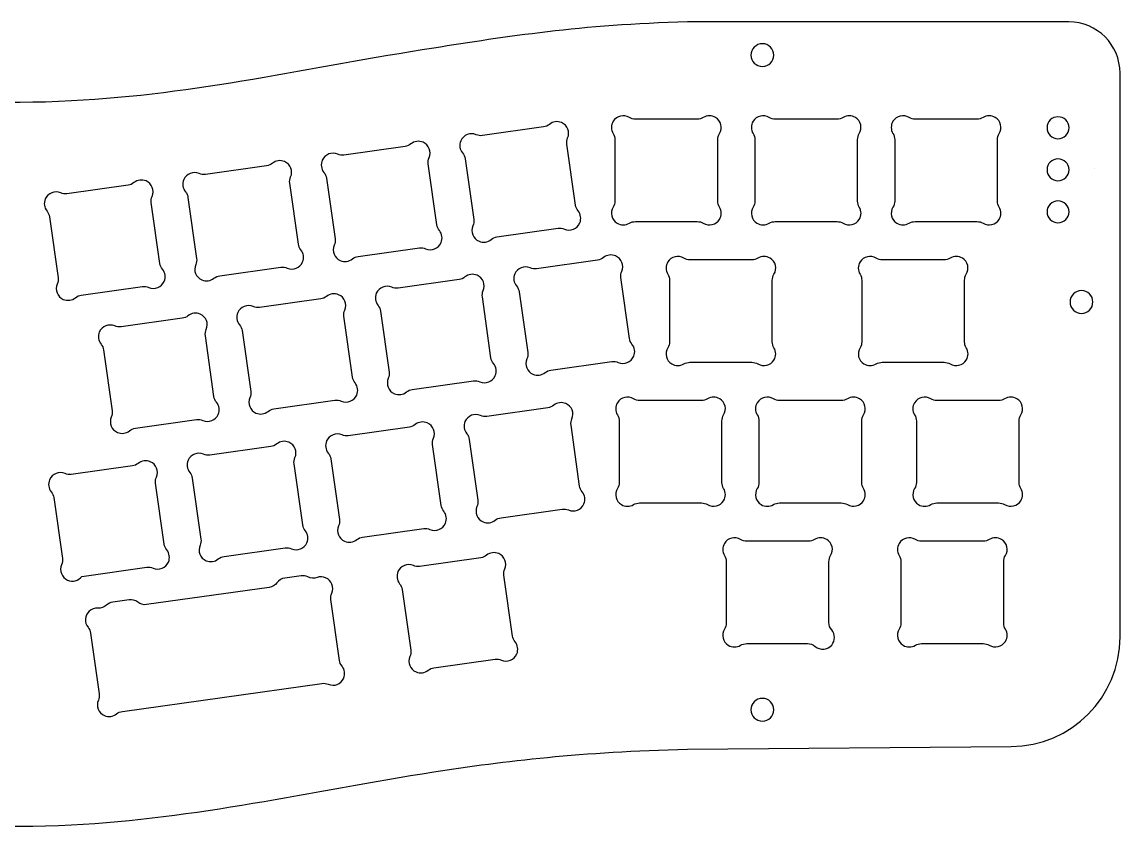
# Model space of a CAD drawing. Header units: millimetres. Extents: x 0 to 294, y -111 to 0.
# Drawn here: x 144.4 to 294.5, y -110.8 to 0 of the extents above; entities that cross this region are included whole.
import ezdxf

# ---------------------------------------------------------------- set-up
doc = ezdxf.new("R2010")
doc.units = ezdxf.units.MM
doc.header["$MEASUREMENT"] = 0
doc.layers.add('plate 294.5', color=7, linetype='Continuous')

# ---------------------------------------------------------------- blocks, each defined once
blk = doc.blocks.new('block 2')
at = {"layer": 'plate 294.5', "color": 177, "lineweight": 25, "true_color": 0x302683}
blk.add_open_spline([(255.82, -27.3), (255.82, -27.3), (247.38, -27.3), (247.38, -27.3), (247.09, -27.3), (246.8, -27.38), (246.55, -27.53), (246.04, -27.84), (245.39, -27.84), (244.88, -27.53), (244.12, -27.07), (243.88, -26.08), (244.34, -25.33), (244.5, -25.08), (244.58, -24.79), (244.58, -24.5), (244.58, -24.5), (244.58, -16.09), (244.58, -16.09), (244.58, -15.8), (244.5, -15.51), (244.34, -15.26), (244.03, -14.75), (244.03, -14.1), (244.34, -13.59), (244.81, -12.84), (245.8, -12.6), (246.55, -13.06), (246.8, -13.21), (247.09, -13.29), (247.38, -13.29), (247.38, -13.29), (255.82, -13.29), (255.82, -13.29), (256.12, -13.29), (256.4, -13.21), (256.65, -13.06), (257.17, -12.75), (257.81, -12.75), (258.33, -13.06), (259.09, -13.52), (259.32, -14.51), (258.86, -15.26), (258.71, -15.51), (258.63, -15.8), (258.63, -16.09), (258.63, -16.09), (258.63, -24.5), (258.63, -24.5), (258.63, -24.79), (258.71, -25.08), (258.86, -25.33), (259.18, -25.84), (259.18, -26.49), (258.86, -27), (258.4, -27.75), (257.41, -27.99), (256.65, -27.53), (256.4, -27.38), (256.12, -27.3), (255.82, -27.3)], degree=3, knots=[0, 0, 0, 0, 1, 1, 1, 2, 2, 2, 3, 3, 3, 4, 4, 4, 5, 5, 5, 6, 6, 6, 7, 7, 7, 8, 8, 8, 9, 9, 9, 10, 10, 10, 11, 11, 11, 12, 12, 12, 13, 13, 13, 14, 14, 14, 15, 15, 15, 16, 16, 16, 17, 17, 17, 18, 18, 18, 19, 19, 19, 20, 20, 20, 20], dxfattribs=at)
blk = doc.blocks.new('block 3')
at = {"layer": 'plate 294.5', "color": 177, "lineweight": 25, "true_color": 0x302683}
blk.add_open_spline([(263.46, -15.26), (263.15, -14.75), (263.15, -14.1), (263.46, -13.59), (263.92, -12.84), (264.91, -12.6), (265.67, -13.06), (265.92, -13.21), (266.21, -13.29), (266.5, -13.29), (266.5, -13.29), (274.94, -13.29), (274.94, -13.29), (275.23, -13.29), (275.52, -13.21), (275.77, -13.06), (276.28, -12.75), (276.93, -12.75), (277.45, -13.06), (278.2, -13.52), (278.44, -14.51), (277.98, -15.26), (277.82, -15.51), (277.74, -15.8), (277.74, -16.09), (277.74, -16.09), (277.74, -24.5), (277.74, -24.5), (277.74, -24.79), (277.82, -25.08), (277.98, -25.33), (278.29, -25.84), (278.29, -26.49), (277.98, -27), (277.51, -27.75), (276.53, -27.99), (275.77, -27.53), (275.52, -27.38), (275.23, -27.3), (274.94, -27.3), (274.94, -27.3), (266.5, -27.3), (266.5, -27.3), (266.21, -27.3), (265.92, -27.38), (265.67, -27.53), (265.15, -27.84), (264.51, -27.84), (263.99, -27.53), (263.24, -27.07), (263, -26.08), (263.46, -25.33), (263.61, -25.08), (263.7, -24.79), (263.7, -24.5), (263.7, -24.5), (263.7, -16.09), (263.7, -16.09), (263.7, -15.8), (263.61, -15.51), (263.46, -15.26)], degree=3, knots=[0, 0, 0, 0, 1, 1, 1, 2, 2, 2, 3, 3, 3, 4, 4, 4, 5, 5, 5, 6, 6, 6, 7, 7, 7, 8, 8, 8, 9, 9, 9, 10, 10, 10, 11, 11, 11, 12, 12, 12, 13, 13, 13, 14, 14, 14, 15, 15, 15, 16, 16, 16, 17, 17, 17, 18, 18, 18, 19, 19, 19, 20, 20, 20, 20], dxfattribs=at)
blk = doc.blocks.new('block 4')
at = {"layer": 'plate 294.5', "color": 177, "lineweight": 25, "true_color": 0x302683}
blk.add_open_spline([(227.44, -13.06), (227.69, -13.21), (227.98, -13.29), (228.27, -13.29), (228.27, -13.29), (236.71, -13.29), (236.71, -13.29), (237, -13.29), (237.29, -13.21), (237.54, -13.06), (238.06, -12.75), (238.7, -12.75), (239.22, -13.06), (239.97, -13.52), (240.21, -14.51), (239.75, -15.26), (239.6, -15.51), (239.51, -15.8), (239.51, -16.09), (239.51, -16.09), (239.51, -24.5), (239.51, -24.5), (239.51, -24.79), (239.6, -25.08), (239.75, -25.33), (240.06, -25.84), (240.06, -26.49), (239.75, -27), (239.29, -27.75), (238.3, -27.99), (237.54, -27.53), (237.29, -27.38), (237, -27.3), (236.71, -27.3), (236.71, -27.3), (228.27, -27.3), (228.27, -27.3), (227.98, -27.3), (227.69, -27.38), (227.44, -27.53), (226.92, -27.84), (226.28, -27.84), (225.76, -27.53), (225.01, -27.07), (224.77, -26.08), (225.23, -25.33), (225.38, -25.08), (225.46, -24.79), (225.46, -24.5), (225.46, -24.5), (225.46, -16.09), (225.46, -16.09), (225.46, -15.8), (225.38, -15.51), (225.23, -15.26), (224.92, -14.75), (224.92, -14.1), (225.23, -13.59), (225.69, -12.84), (226.68, -12.6), (227.44, -13.06)], degree=3, knots=[0, 0, 0, 0, 1, 1, 1, 2, 2, 2, 3, 3, 3, 4, 4, 4, 5, 5, 5, 6, 6, 6, 7, 7, 7, 8, 8, 8, 9, 9, 9, 10, 10, 10, 11, 11, 11, 12, 12, 12, 13, 13, 13, 14, 14, 14, 15, 15, 15, 16, 16, 16, 17, 17, 17, 18, 18, 18, 19, 19, 19, 20, 20, 20, 20], dxfattribs=at)
blk = doc.blocks.new('block 5')
at = {"layer": 'plate 294.5', "color": 177, "lineweight": 25, "true_color": 0x302683}
blk.add_open_spline([(206.51, -15.42), (206.77, -15.54), (207.07, -15.58), (207.36, -15.54), (207.36, -15.54), (215.72, -14.35), (215.72, -14.35), (216.01, -14.31), (216.28, -14.19), (216.51, -14.01), (216.97, -13.62), (217.61, -13.53), (218.16, -13.77), (218.98, -14.12), (219.35, -15.06), (219, -15.87), (218.89, -16.14), (218.85, -16.44), (218.89, -16.73), (218.89, -16.73), (220.08, -25.05), (220.08, -25.05), (220.12, -25.34), (220.24, -25.61), (220.42, -25.84), (220.81, -26.3), (220.9, -26.94), (220.66, -27.49), (220.31, -28.3), (219.36, -28.68), (218.55, -28.33), (218.28, -28.21), (217.98, -28.17), (217.69, -28.21), (217.69, -28.21), (209.34, -29.4), (209.34, -29.4), (209.05, -29.44), (208.78, -29.56), (208.55, -29.75), (208.09, -30.13), (207.45, -30.22), (206.89, -29.98), (206.08, -29.63), (205.7, -28.69), (206.05, -27.88), (206.17, -27.61), (206.21, -27.31), (206.17, -27.03), (206.17, -27.03), (204.98, -18.7), (204.98, -18.7), (204.94, -18.41), (204.82, -18.14), (204.63, -17.91), (204.25, -17.45), (204.16, -16.81), (204.39, -16.26), (204.75, -15.45), (205.69, -15.07), (206.51, -15.42)], degree=3, knots=[0, 0, 0, 0, 1, 1, 1, 2, 2, 2, 3, 3, 3, 4, 4, 4, 5, 5, 5, 6, 6, 6, 7, 7, 7, 8, 8, 8, 9, 9, 9, 10, 10, 10, 11, 11, 11, 12, 12, 12, 13, 13, 13, 14, 14, 14, 15, 15, 15, 16, 16, 16, 17, 17, 17, 18, 18, 18, 19, 19, 19, 20, 20, 20, 20], dxfattribs=at)
blk = doc.blocks.new('block 6')
at = {"layer": 'plate 294.5', "color": 177, "lineweight": 25, "true_color": 0x302683}
blk.add_open_spline([(197.77, -50.26), (197.48, -50.3), (197.21, -50.42), (196.98, -50.61), (196.52, -50.99), (195.88, -51.08), (195.32, -50.84), (194.51, -50.49), (194.14, -49.55), (194.49, -48.74), (194.61, -48.47), (194.65, -48.17), (194.61, -47.88), (194.61, -47.88), (193.43, -39.55), (193.43, -39.55), (193.39, -39.26), (193.27, -38.99), (193.09, -38.77), (192.7, -38.3), (192.61, -37.66), (192.85, -37.11), (193.21, -36.3), (194.15, -35.93), (194.96, -36.28), (195.23, -36.4), (195.53, -36.44), (195.82, -36.4), (195.82, -36.4), (204.18, -35.23), (204.18, -35.23), (204.47, -35.19), (204.74, -35.07), (204.97, -34.88), (205.43, -34.5), (206.07, -34.41), (206.63, -34.65), (207.44, -35), (207.81, -35.94), (207.46, -36.75), (207.34, -37.02), (207.3, -37.32), (207.34, -37.61), (207.34, -37.61), (208.52, -45.93), (208.52, -45.93), (208.56, -46.22), (208.68, -46.49), (208.87, -46.72), (209.25, -47.18), (209.34, -47.82), (209.1, -48.37), (208.75, -49.18), (207.8, -49.56), (206.99, -49.21), (206.72, -49.09), (206.42, -49.05), (206.13, -49.09), (206.13, -49.09), (197.77, -50.26), (197.77, -50.26)], degree=3, knots=[0, 0, 0, 0, 1, 1, 1, 2, 2, 2, 3, 3, 3, 4, 4, 4, 5, 5, 5, 6, 6, 6, 7, 7, 7, 8, 8, 8, 9, 9, 9, 10, 10, 10, 11, 11, 11, 12, 12, 12, 13, 13, 13, 14, 14, 14, 15, 15, 15, 16, 16, 16, 17, 17, 17, 18, 18, 18, 19, 19, 19, 20, 20, 20, 20], dxfattribs=at)
blk = doc.blocks.new('block 7')
at = {"layer": 'plate 294.5', "color": 177, "lineweight": 25, "true_color": 0x302683}
blk.add_open_spline([(149.71, -23.38), (149.98, -23.5), (150.28, -23.54), (150.57, -23.5), (150.57, -23.5), (158.93, -22.33), (158.93, -22.33), (159.22, -22.29), (159.49, -22.17), (159.72, -21.98), (160.18, -21.6), (160.82, -21.51), (161.38, -21.75), (162.19, -22.1), (162.56, -23.04), (162.21, -23.85), (162.09, -24.12), (162.05, -24.42), (162.09, -24.71), (162.09, -24.71), (163.27, -33.03), (163.27, -33.03), (163.31, -33.32), (163.43, -33.6), (163.62, -33.82), (164, -34.29), (164.09, -34.93), (163.85, -35.48), (163.5, -36.29), (162.55, -36.66), (161.74, -36.31), (161.47, -36.19), (161.17, -36.15), (160.88, -36.19), (160.88, -36.19), (152.53, -37.36), (152.53, -37.36), (152.23, -37.4), (151.96, -37.52), (151.73, -37.71), (151.27, -38.09), (150.63, -38.18), (150.07, -37.94), (149.26, -37.59), (148.89, -36.65), (149.24, -35.84), (149.36, -35.57), (149.4, -35.27), (149.36, -34.98), (149.36, -34.98), (148.18, -26.66), (148.18, -26.66), (148.14, -26.37), (148.02, -26.09), (147.84, -25.87), (147.45, -25.4), (147.36, -24.76), (147.6, -24.21), (147.95, -23.4), (148.9, -23.03), (149.71, -23.38)], degree=3, knots=[0, 0, 0, 0, 1, 1, 1, 2, 2, 2, 3, 3, 3, 4, 4, 4, 5, 5, 5, 6, 6, 6, 7, 7, 7, 8, 8, 8, 9, 9, 9, 10, 10, 10, 11, 11, 11, 12, 12, 12, 13, 13, 13, 14, 14, 14, 15, 15, 15, 16, 16, 16, 17, 17, 17, 18, 18, 18, 19, 19, 19, 20, 20, 20, 20], dxfattribs=at)
blk = doc.blocks.new('block 8')
at = {"layer": 'plate 294.5', "color": 177, "lineweight": 25, "true_color": 0x302683}
blk.add_open_spline([(178.65, -19.33), (179.11, -18.95), (179.75, -18.86), (180.3, -19.1), (181.12, -19.45), (181.49, -20.39), (181.14, -21.2), (181.02, -21.47), (180.98, -21.77), (181.02, -22.06), (181.02, -22.06), (182.2, -30.38), (182.2, -30.38), (182.24, -30.67), (182.36, -30.94), (182.54, -31.17), (182.93, -31.63), (183.02, -32.27), (182.78, -32.82), (182.42, -33.64), (181.48, -34.01), (180.67, -33.66), (180.4, -33.54), (180.1, -33.5), (179.81, -33.54), (179.81, -33.54), (171.45, -34.71), (171.45, -34.71), (171.16, -34.75), (170.89, -34.87), (170.66, -35.06), (170.2, -35.44), (169.56, -35.53), (169, -35.29), (168.19, -34.94), (167.82, -33.99), (168.17, -33.18), (168.29, -32.92), (168.33, -32.62), (168.29, -32.33), (168.29, -32.33), (167.11, -24), (167.11, -24), (167.07, -23.71), (166.95, -23.44), (166.76, -23.22), (166.38, -22.75), (166.29, -22.11), (166.53, -21.56), (166.88, -20.75), (167.83, -20.38), (168.64, -20.73), (168.91, -20.85), (169.21, -20.89), (169.5, -20.85), (169.5, -20.85), (177.85, -19.68), (177.85, -19.68), (178.15, -19.64), (178.42, -19.52), (178.65, -19.33)], degree=3, knots=[0, 0, 0, 0, 1, 1, 1, 2, 2, 2, 3, 3, 3, 4, 4, 4, 5, 5, 5, 6, 6, 6, 7, 7, 7, 8, 8, 8, 9, 9, 9, 10, 10, 10, 11, 11, 11, 12, 12, 12, 13, 13, 13, 14, 14, 14, 15, 15, 15, 16, 16, 16, 17, 17, 17, 18, 18, 18, 19, 19, 19, 20, 20, 20, 20], dxfattribs=at)
blk = doc.blocks.new('block 9')
at = {"layer": 'plate 294.5', "color": 177, "lineweight": 25, "true_color": 0x302683}
blk.add_open_spline([(187.21, -29.68), (187.21, -29.68), (186.04, -21.35), (186.04, -21.35), (186, -21.06), (185.88, -20.79), (185.69, -20.57), (185.31, -20.1), (185.22, -19.46), (185.46, -18.91), (185.81, -18.1), (186.76, -17.73), (187.57, -18.08), (187.84, -18.2), (188.14, -18.24), (188.43, -18.2), (188.43, -18.2), (196.78, -17.03), (196.78, -17.03), (197.07, -16.99), (197.35, -16.87), (197.57, -16.69), (198.04, -16.3), (198.68, -16.22), (199.23, -16.46), (200.05, -16.81), (200.42, -17.75), (200.07, -18.56), (199.95, -18.83), (199.91, -19.12), (199.95, -19.41), (199.95, -19.41), (201.12, -27.74), (201.12, -27.74), (201.16, -28.03), (201.28, -28.3), (201.47, -28.53), (201.85, -28.99), (201.94, -29.63), (201.7, -30.18), (201.34, -31), (200.4, -31.37), (199.59, -31.01), (199.32, -30.9), (199.02, -30.86), (198.73, -30.9), (198.73, -30.9), (190.37, -32.06), (190.37, -32.06), (190.08, -32.1), (189.81, -32.22), (189.58, -32.41), (189.12, -32.79), (188.48, -32.88), (187.92, -32.64), (187.11, -32.29), (186.74, -31.35), (187.09, -30.54), (187.21, -30.27), (187.25, -29.97), (187.21, -29.68)], degree=3, knots=[0, 0, 0, 0, 1, 1, 1, 2, 2, 2, 3, 3, 3, 4, 4, 4, 5, 5, 5, 6, 6, 6, 7, 7, 7, 8, 8, 8, 9, 9, 9, 10, 10, 10, 11, 11, 11, 12, 12, 12, 13, 13, 13, 14, 14, 14, 15, 15, 15, 16, 16, 16, 17, 17, 17, 18, 18, 18, 19, 19, 19, 20, 20, 20, 20], dxfattribs=at)
blk = doc.blocks.new('block 10')
at = {"layer": 'plate 294.5', "color": 177, "lineweight": 25, "true_color": 0x302683}
blk.add_open_spline([(256.4, -65.78), (256.4, -65.78), (247.96, -65.78), (247.96, -65.78), (247.66, -65.78), (247.38, -65.86), (247.13, -66.01), (246.61, -66.32), (245.96, -66.32), (245.45, -66.01), (244.69, -65.55), (244.46, -64.56), (244.92, -63.81), (245.07, -63.56), (245.15, -63.27), (245.15, -62.98), (245.15, -62.98), (245.15, -54.57), (245.15, -54.57), (245.15, -54.28), (245.07, -53.99), (244.92, -53.74), (244.6, -53.23), (244.6, -52.58), (244.92, -52.07), (245.38, -51.32), (246.37, -51.08), (247.13, -51.54), (247.38, -51.7), (247.66, -51.78), (247.96, -51.78), (247.96, -51.78), (256.4, -51.78), (256.4, -51.78), (256.69, -51.78), (256.98, -51.7), (257.23, -51.54), (257.74, -51.23), (258.39, -51.23), (258.9, -51.54), (259.66, -52), (259.9, -52.99), (259.44, -53.74), (259.28, -53.99), (259.2, -54.28), (259.2, -54.57), (259.2, -54.57), (259.2, -62.98), (259.2, -62.98), (259.2, -63.27), (259.28, -63.56), (259.44, -63.81), (259.75, -64.32), (259.75, -64.97), (259.44, -65.48), (258.97, -66.23), (257.98, -66.47), (257.23, -66.01), (256.98, -65.86), (256.69, -65.78), (256.4, -65.78)], degree=3, knots=[0, 0, 0, 0, 1, 1, 1, 2, 2, 2, 3, 3, 3, 4, 4, 4, 5, 5, 5, 6, 6, 6, 7, 7, 7, 8, 8, 8, 9, 9, 9, 10, 10, 10, 11, 11, 11, 12, 12, 12, 13, 13, 13, 14, 14, 14, 15, 15, 15, 16, 16, 16, 17, 17, 17, 18, 18, 18, 19, 19, 19, 20, 20, 20, 20], dxfattribs=at)
blk = doc.blocks.new('block 11')
at = {"layer": 'plate 294.5', "color": 177, "lineweight": 25, "true_color": 0x302683}
blk.add_open_spline([(270.45, -46.54), (270.45, -46.54), (262.01, -46.54), (262.01, -46.54), (261.71, -46.54), (261.42, -46.62), (261.17, -46.77), (260.66, -47.08), (260.01, -47.08), (259.5, -46.77), (258.74, -46.31), (258.5, -45.32), (258.97, -44.57), (259.12, -44.32), (259.2, -44.03), (259.2, -43.74), (259.2, -43.74), (259.2, -35.33), (259.2, -35.33), (259.2, -35.04), (259.12, -34.75), (258.97, -34.5), (258.65, -33.99), (258.65, -33.34), (258.97, -32.83), (259.43, -32.08), (260.42, -31.84), (261.17, -32.3), (261.42, -32.45), (261.71, -32.53), (262.01, -32.53), (262.01, -32.53), (270.45, -32.53), (270.45, -32.53), (270.74, -32.53), (271.03, -32.45), (271.28, -32.3), (271.79, -31.99), (272.44, -31.99), (272.95, -32.3), (273.71, -32.76), (273.95, -33.75), (273.48, -34.5), (273.33, -34.75), (273.25, -35.04), (273.25, -35.33), (273.25, -35.33), (273.25, -43.74), (273.25, -43.74), (273.25, -44.03), (273.33, -44.32), (273.48, -44.57), (273.8, -45.08), (273.8, -45.73), (273.48, -46.24), (273.02, -46.99), (272.03, -47.23), (271.28, -46.77), (271.03, -46.62), (270.74, -46.54), (270.45, -46.54)], degree=3, knots=[0, 0, 0, 0, 1, 1, 1, 2, 2, 2, 3, 3, 3, 4, 4, 4, 5, 5, 5, 6, 6, 6, 7, 7, 7, 8, 8, 8, 9, 9, 9, 10, 10, 10, 11, 11, 11, 12, 12, 12, 13, 13, 13, 14, 14, 14, 15, 15, 15, 16, 16, 16, 17, 17, 17, 18, 18, 18, 19, 19, 19, 20, 20, 20, 20], dxfattribs=at)
blk = doc.blocks.new('block 13')
at = {"layer": 'plate 294.5', "color": 177, "lineweight": 25, "true_color": 0x302683}
blk.add_open_spline([(199.94, -88.67), (199.47, -89.05), (198.83, -89.14), (198.28, -88.9), (197.46, -88.55), (197.09, -87.61), (197.44, -86.8), (197.56, -86.53), (197.6, -86.23), (197.56, -85.94), (197.56, -85.94), (196.39, -77.62), (196.39, -77.62), (196.35, -77.33), (196.22, -77.05), (196.04, -76.83), (195.66, -76.36), (195.57, -75.72), (195.81, -75.17), (196.16, -74.36), (197.1, -73.99), (197.92, -74.34), (198.19, -74.46), (198.48, -74.5), (198.77, -74.46), (198.77, -74.46), (207.13, -73.29), (207.13, -73.29), (207.42, -73.25), (207.69, -73.13), (207.92, -72.94), (208.39, -72.56), (209.03, -72.47), (209.58, -72.71), (210.39, -73.06), (210.77, -74), (210.41, -74.81), (210.3, -75.08), (210.26, -75.38), (210.3, -75.67), (210.3, -75.67), (211.47, -83.99), (211.47, -83.99), (211.51, -84.28), (211.63, -84.56), (211.82, -84.78), (212.2, -85.25), (212.29, -85.88), (212.05, -86.44), (211.7, -87.25), (210.75, -87.62), (209.94, -87.27), (209.67, -87.15), (209.38, -87.11), (209.08, -87.15), (209.08, -87.15), (200.73, -88.32), (200.73, -88.32), (200.44, -88.36), (200.16, -88.48), (199.94, -88.67)], degree=3, knots=[0, 0, 0, 0, 1, 1, 1, 2, 2, 2, 3, 3, 3, 4, 4, 4, 5, 5, 5, 6, 6, 6, 7, 7, 7, 8, 8, 8, 9, 9, 9, 10, 10, 10, 11, 11, 11, 12, 12, 12, 13, 13, 13, 14, 14, 14, 15, 15, 15, 16, 16, 16, 17, 17, 17, 18, 18, 18, 19, 19, 19, 20, 20, 20, 20], dxfattribs=at)
blk = doc.blocks.new('block 18')
at = {"layer": 'plate 294.5', "color": 177, "lineweight": 25, "true_color": 0x302683}
blk.add_open_spline([(186.28, -58.96), (185.9, -58.49), (185.81, -57.85), (186.05, -57.3), (186.4, -56.49), (187.35, -56.12), (188.16, -56.47), (188.43, -56.59), (188.73, -56.63), (189.02, -56.59), (189.02, -56.59), (197.37, -55.42), (197.37, -55.42), (197.66, -55.38), (197.94, -55.26), (198.16, -55.07), (198.63, -54.69), (199.27, -54.6), (199.82, -54.84), (200.63, -55.19), (201.01, -56.13), (200.66, -56.94), (200.54, -57.21), (200.5, -57.51), (200.54, -57.8), (200.54, -57.8), (201.71, -66.12), (201.71, -66.12), (201.75, -66.41), (201.87, -66.69), (202.06, -66.91), (202.44, -67.38), (202.53, -68.01), (202.29, -68.57), (201.94, -69.38), (201, -69.75), (200.18, -69.4), (199.91, -69.28), (199.62, -69.24), (199.33, -69.28), (199.33, -69.28), (190.97, -70.45), (190.97, -70.45), (190.68, -70.49), (190.41, -70.61), (190.18, -70.8), (189.71, -71.18), (189.07, -71.27), (188.52, -71.03), (187.71, -70.68), (187.33, -69.74), (187.69, -68.93), (187.8, -68.66), (187.84, -68.36), (187.8, -68.07), (187.8, -68.07), (186.63, -59.74), (186.63, -59.74), (186.59, -59.45), (186.47, -59.18), (186.28, -58.96)], degree=3, knots=[0, 0, 0, 0, 1, 1, 1, 2, 2, 2, 3, 3, 3, 4, 4, 4, 5, 5, 5, 6, 6, 6, 7, 7, 7, 8, 8, 8, 9, 9, 9, 10, 10, 10, 11, 11, 11, 12, 12, 12, 13, 13, 13, 14, 14, 14, 15, 15, 15, 16, 16, 16, 17, 17, 17, 18, 18, 18, 19, 19, 19, 20, 20, 20, 20], dxfattribs=at)
blk = doc.blocks.new('block 20')
at = {"layer": 'plate 294.5', "color": 177, "lineweight": 25, "true_color": 0x302683}
blk.add_open_spline([(156.82, -79.35), (156.82, -79.35), (159.05, -79.04), (159.05, -79.04), (159.47, -78.98), (159.91, -79.1), (160.25, -79.36), (160.59, -79.63), (161.02, -79.75), (161.45, -79.69), (161.45, -79.69), (178.2, -77.34), (178.2, -77.34), (178.63, -77.28), (179.01, -77.05), (179.27, -76.7), (179.52, -76.35), (179.91, -76.12), (180.33, -76.06), (180.33, -76.06), (182.57, -75.75), (182.57, -75.75), (182.89, -75.7), (183.21, -75.76), (183.5, -75.9), (183.89, -76.1), (184.34, -76.12), (184.75, -75.98), (185.13, -75.85), (185.55, -75.86), (185.92, -76.02), (186.73, -76.37), (187.11, -77.32), (186.75, -78.13), (186.64, -78.4), (186.6, -78.69), (186.64, -78.98), (186.64, -78.98), (187.81, -87.31), (187.81, -87.31), (187.85, -87.6), (187.97, -87.87), (188.16, -88.1), (188.54, -88.56), (188.63, -89.2), (188.39, -89.75), (188.04, -90.56), (187.09, -90.93), (186.28, -90.58), (186.01, -90.46), (185.71, -90.42), (185.42, -90.46), (185.42, -90.46), (158.14, -94.29), (158.14, -94.29), (157.85, -94.33), (157.57, -94.45), (157.35, -94.63), (156.88, -95.02), (156.24, -95.11), (155.69, -94.87), (154.88, -94.51), (154.5, -93.57), (154.86, -92.76), (154.97, -92.49), (155.01, -92.2), (154.97, -91.91), (154.97, -91.91), (153.8, -83.58), (153.8, -83.58), (153.76, -83.29), (153.64, -83.02), (153.45, -82.79), (153.19, -82.48), (153.06, -82.08), (153.09, -81.68), (153.14, -80.8), (153.9, -80.13), (154.78, -80.18), (155.22, -80.2), (155.64, -80.05), (155.96, -79.76), (156.2, -79.54), (156.5, -79.4), (156.82, -79.35)], degree=3, knots=[0, 0, 0, 0, 1, 1, 1, 2, 2, 2, 3, 3, 3, 4, 4, 4, 5, 5, 5, 6, 6, 6, 7, 7, 7, 8, 8, 8, 9, 9, 9, 10, 10, 10, 11, 11, 11, 12, 12, 12, 13, 13, 13, 14, 14, 14, 15, 15, 15, 16, 16, 16, 17, 17, 17, 18, 18, 18, 19, 19, 19, 20, 20, 20, 21, 21, 21, 22, 22, 22, 23, 23, 23, 24, 24, 24, 25, 25, 25, 26, 26, 26, 27, 27, 27, 28, 28, 28, 28], dxfattribs=at)
blk = doc.blocks.new('block 21')
at = {"layer": 'plate 294.5', "color": 177, "lineweight": 25, "true_color": 0x302683}
blk.add_open_spline([(178.44, -58.07), (178.73, -58.03), (179.01, -57.91), (179.23, -57.72), (179.7, -57.34), (180.34, -57.25), (180.89, -57.49), (181.71, -57.84), (182.08, -58.78), (181.73, -59.59), (181.61, -59.86), (181.57, -60.16), (181.61, -60.45), (181.61, -60.45), (182.79, -68.78), (182.79, -68.78), (182.83, -69.06), (182.95, -69.34), (183.13, -69.56), (183.52, -70.03), (183.61, -70.67), (183.37, -71.22), (183.01, -72.03), (182.07, -72.4), (181.25, -72.05), (180.98, -71.93), (180.69, -71.89), (180.4, -71.93), (180.4, -71.93), (172.04, -73.1), (172.04, -73.1), (171.75, -73.14), (171.48, -73.26), (171.25, -73.45), (170.79, -73.83), (170.14, -73.92), (169.59, -73.68), (168.78, -73.33), (168.41, -72.39), (168.76, -71.58), (168.87, -71.31), (168.92, -71.01), (168.87, -70.72), (168.87, -70.72), (167.7, -62.4), (167.7, -62.4), (167.66, -62.11), (167.54, -61.83), (167.35, -61.61), (166.97, -61.14), (166.88, -60.51), (167.12, -59.95), (167.47, -59.14), (168.42, -58.77), (169.23, -59.12), (169.5, -59.24), (169.8, -59.28), (170.09, -59.24), (170.09, -59.24), (178.44, -58.07), (178.44, -58.07)], degree=3, knots=[0, 0, 0, 0, 1, 1, 1, 2, 2, 2, 3, 3, 3, 4, 4, 4, 5, 5, 5, 6, 6, 6, 7, 7, 7, 8, 8, 8, 9, 9, 9, 10, 10, 10, 11, 11, 11, 12, 12, 12, 13, 13, 13, 14, 14, 14, 15, 15, 15, 16, 16, 16, 17, 17, 17, 18, 18, 18, 19, 19, 19, 20, 20, 20, 20], dxfattribs=at)
blk = doc.blocks.new('block 24')
at = {"layer": 'plate 294.5', "color": 177, "lineweight": 25, "true_color": 0x302683}
blk.add_open_spline([(226.04, -62.98), (226.04, -62.98), (226.04, -54.57), (226.04, -54.57), (226.04, -54.28), (225.96, -53.99), (225.8, -53.74), (225.49, -53.23), (225.49, -52.58), (225.8, -52.07), (226.27, -51.32), (227.26, -51.08), (228.01, -51.54), (228.26, -51.7), (228.55, -51.78), (228.84, -51.78), (228.84, -51.78), (237.28, -51.78), (237.28, -51.78), (237.58, -51.78), (237.86, -51.7), (238.11, -51.54), (238.63, -51.23), (239.28, -51.23), (239.79, -51.54), (240.55, -52), (240.78, -52.99), (240.32, -53.74), (240.17, -53.99), (240.09, -54.28), (240.09, -54.57), (240.09, -54.57), (240.09, -62.98), (240.09, -62.98), (240.09, -63.27), (240.17, -63.56), (240.32, -63.81), (240.64, -64.32), (240.64, -64.97), (240.32, -65.48), (239.86, -66.23), (238.87, -66.47), (238.11, -66.01), (237.86, -65.86), (237.58, -65.78), (237.28, -65.78), (237.28, -65.78), (228.84, -65.78), (228.84, -65.78), (228.55, -65.78), (228.26, -65.86), (228.01, -66.01), (227.5, -66.32), (226.85, -66.32), (226.34, -66.01), (225.58, -65.55), (225.34, -64.56), (225.8, -63.81), (225.96, -63.56), (226.04, -63.27), (226.04, -62.98)], degree=3, knots=[0, 0, 0, 0, 1, 1, 1, 2, 2, 2, 3, 3, 3, 4, 4, 4, 5, 5, 5, 6, 6, 6, 7, 7, 7, 8, 8, 8, 9, 9, 9, 10, 10, 10, 11, 11, 11, 12, 12, 12, 13, 13, 13, 14, 14, 14, 15, 15, 15, 16, 16, 16, 17, 17, 17, 18, 18, 18, 19, 19, 19, 20, 20, 20, 20], dxfattribs=at)
blk = doc.blocks.new('block 39')
at = {"layer": 'plate 294.5', "color": 177, "lineweight": 25, "true_color": 0x302683}
blk.add_open_spline([(232.69, -44.57), (232.84, -44.32), (232.92, -44.03), (232.92, -43.74), (232.92, -43.74), (232.92, -35.33), (232.92, -35.33), (232.92, -35.04), (232.84, -34.75), (232.69, -34.5), (232.37, -33.99), (232.37, -33.34), (232.69, -32.83), (233.15, -32.08), (234.14, -31.84), (234.89, -32.3), (235.14, -32.45), (235.43, -32.53), (235.72, -32.53), (235.72, -32.53), (244.16, -32.53), (244.16, -32.53), (244.46, -32.53), (244.74, -32.45), (245, -32.3), (245.51, -31.99), (246.16, -31.99), (246.67, -32.3), (247.43, -32.76), (247.67, -33.75), (247.2, -34.5), (247.05, -34.75), (246.97, -35.04), (246.97, -35.33), (246.97, -35.33), (246.97, -43.74), (246.97, -43.74), (246.97, -44.03), (247.05, -44.32), (247.2, -44.57), (247.52, -45.08), (247.52, -45.73), (247.2, -46.24), (246.74, -46.99), (245.75, -47.23), (245, -46.77), (244.75, -46.62), (244.46, -46.54), (244.17, -46.54), (244.17, -46.54), (235.72, -46.54), (235.72, -46.54), (235.43, -46.54), (235.14, -46.62), (234.89, -46.77), (234.38, -47.08), (233.73, -47.08), (233.22, -46.77), (232.46, -46.31), (232.22, -45.32), (232.69, -44.57)], degree=3, knots=[0, 0, 0, 0, 1, 1, 1, 2, 2, 2, 3, 3, 3, 4, 4, 4, 5, 5, 5, 6, 6, 6, 7, 7, 7, 8, 8, 8, 9, 9, 9, 10, 10, 10, 11, 11, 11, 12, 12, 12, 13, 13, 13, 14, 14, 14, 15, 15, 15, 16, 16, 16, 17, 17, 17, 18, 18, 18, 19, 19, 19, 20, 20, 20, 20], dxfattribs=at)
blk = doc.blocks.new('block 40')
at = {"layer": 'plate 294.5', "color": 177, "lineweight": 25, "true_color": 0x302683}
blk.add_open_spline([(205.56, -57.09), (205.52, -56.8), (205.39, -56.53), (205.21, -56.31), (204.82, -55.84), (204.73, -55.2), (204.97, -54.65), (205.33, -53.84), (206.27, -53.47), (207.09, -53.82), (207.36, -53.94), (207.65, -53.98), (207.94, -53.94), (207.94, -53.94), (216.3, -52.77), (216.3, -52.77), (216.59, -52.73), (216.86, -52.61), (217.09, -52.42), (217.56, -52.04), (218.2, -51.95), (218.75, -52.19), (219.56, -52.54), (219.94, -53.48), (219.58, -54.29), (219.47, -54.56), (219.43, -54.86), (219.47, -55.14), (219.47, -55.14), (220.64, -63.47), (220.64, -63.47), (220.68, -63.76), (220.8, -64.03), (220.99, -64.26), (221.37, -64.72), (221.46, -65.36), (221.22, -65.91), (220.87, -66.72), (219.92, -67.1), (219.11, -66.74), (218.84, -66.63), (218.54, -66.59), (218.25, -66.63), (218.25, -66.63), (209.9, -67.8), (209.9, -67.8), (209.61, -67.84), (209.33, -67.96), (209.11, -68.15), (208.64, -68.53), (208, -68.62), (207.45, -68.38), (206.63, -68.03), (206.26, -67.08), (206.61, -66.27), (206.73, -66.01), (206.77, -65.71), (206.73, -65.42), (206.73, -65.42), (205.56, -57.09), (205.56, -57.09)], degree=3, knots=[0, 0, 0, 0, 1, 1, 1, 2, 2, 2, 3, 3, 3, 4, 4, 4, 5, 5, 5, 6, 6, 6, 7, 7, 7, 8, 8, 8, 9, 9, 9, 10, 10, 10, 11, 11, 11, 12, 12, 12, 13, 13, 13, 14, 14, 14, 15, 15, 15, 16, 16, 16, 17, 17, 17, 18, 18, 18, 19, 19, 19, 20, 20, 20, 20], dxfattribs=at)
blk = doc.blocks.new('block 41')
at = {"layer": 'plate 294.5', "color": 177, "lineweight": 25, "true_color": 0x302683}
blk.add_open_spline([(280.71, -62.98), (280.71, -63.27), (280.79, -63.56), (280.94, -63.81), (281.25, -64.32), (281.25, -64.97), (280.94, -65.48), (280.48, -66.23), (279.49, -66.47), (278.73, -66.01), (278.48, -65.86), (278.19, -65.78), (277.9, -65.78), (277.9, -65.78), (269.46, -65.78), (269.46, -65.78), (269.17, -65.78), (268.88, -65.86), (268.63, -66.01), (268.12, -66.32), (267.47, -66.32), (266.95, -66.01), (266.2, -65.55), (265.96, -64.56), (266.42, -63.81), (266.58, -63.56), (266.66, -63.27), (266.66, -62.98), (266.66, -62.98), (266.66, -54.57), (266.66, -54.57), (266.66, -54.28), (266.58, -53.99), (266.42, -53.74), (266.11, -53.23), (266.11, -52.58), (266.42, -52.07), (266.89, -51.32), (267.87, -51.08), (268.63, -51.54), (268.88, -51.7), (269.17, -51.78), (269.46, -51.78), (269.46, -51.78), (277.9, -51.78), (277.9, -51.78), (278.19, -51.78), (278.48, -51.7), (278.73, -51.54), (279.25, -51.23), (279.89, -51.23), (280.41, -51.54), (281.16, -52), (281.4, -52.99), (280.94, -53.74), (280.79, -53.99), (280.71, -54.28), (280.71, -54.57), (280.71, -54.57), (280.71, -62.98), (280.71, -62.98)], degree=3, knots=[0, 0, 0, 0, 1, 1, 1, 2, 2, 2, 3, 3, 3, 4, 4, 4, 5, 5, 5, 6, 6, 6, 7, 7, 7, 8, 8, 8, 9, 9, 9, 10, 10, 10, 11, 11, 11, 12, 12, 12, 13, 13, 13, 14, 14, 14, 15, 15, 15, 16, 16, 16, 17, 17, 17, 18, 18, 18, 19, 19, 19, 20, 20, 20, 20], dxfattribs=at)
blk = doc.blocks.new('block 42')
at = {"layer": 'plate 294.5', "color": 177, "lineweight": 25, "true_color": 0x302683}
blk.add_open_spline([(162.33, -74.7), (162.06, -74.58), (161.76, -74.54), (161.47, -74.58), (161.47, -74.58), (152.58, -75.83), (152.58, -75.83), (152.14, -76.42), (151.34, -76.63), (150.66, -76.33), (149.85, -75.98), (149.48, -75.04), (149.83, -74.23), (149.95, -73.96), (149.99, -73.66), (149.95, -73.37), (149.95, -73.37), (148.77, -65.05), (148.77, -65.05), (148.73, -64.76), (148.61, -64.49), (148.42, -64.26), (148.04, -63.8), (147.95, -63.16), (148.19, -62.61), (148.54, -61.79), (149.49, -61.42), (150.3, -61.77), (150.57, -61.89), (150.87, -61.93), (151.16, -61.89), (151.16, -61.89), (159.51, -60.72), (159.51, -60.72), (159.8, -60.68), (160.08, -60.56), (160.3, -60.37), (160.77, -59.99), (161.41, -59.9), (161.96, -60.14), (162.78, -60.49), (163.15, -61.43), (162.8, -62.24), (162.68, -62.51), (162.64, -62.81), (162.68, -63.1), (162.68, -63.1), (163.86, -71.43), (163.86, -71.43), (163.9, -71.72), (164.02, -71.99), (164.2, -72.21), (164.59, -72.68), (164.68, -73.32), (164.44, -73.87), (164.09, -74.68), (163.14, -75.05), (162.33, -74.7)], degree=3, knots=[0, 0, 0, 0, 1, 1, 1, 2, 2, 2, 3, 3, 3, 4, 4, 4, 5, 5, 5, 6, 6, 6, 7, 7, 7, 8, 8, 8, 9, 9, 9, 10, 10, 10, 11, 11, 11, 12, 12, 12, 13, 13, 13, 14, 14, 14, 15, 15, 15, 16, 16, 16, 17, 17, 17, 18, 18, 18, 19, 19, 19, 19], dxfattribs=at)
blk = doc.blocks.new('block 43')
at = {"layer": 'plate 294.5', "color": 177, "lineweight": 25, "true_color": 0x302683}
blk.add_open_spline([(226.27, -34.95), (226.27, -34.95), (227.44, -43.28), (227.44, -43.28), (227.49, -43.57), (227.61, -43.84), (227.79, -44.07), (228.18, -44.53), (228.27, -45.17), (228.03, -45.72), (227.67, -46.53), (226.73, -46.91), (225.91, -46.56), (225.64, -46.44), (225.35, -46.4), (225.06, -46.44), (225.06, -46.44), (216.7, -47.61), (216.7, -47.61), (216.41, -47.65), (216.14, -47.77), (215.91, -47.96), (215.45, -48.34), (214.81, -48.43), (214.25, -48.19), (213.44, -47.84), (213.07, -46.89), (213.42, -46.08), (213.54, -45.82), (213.58, -45.52), (213.54, -45.23), (213.54, -45.23), (212.36, -36.9), (212.36, -36.9), (212.32, -36.61), (212.2, -36.34), (212.01, -36.11), (211.63, -35.65), (211.54, -35.01), (211.78, -34.46), (212.13, -33.65), (213.08, -33.28), (213.89, -33.63), (214.16, -33.75), (214.46, -33.79), (214.75, -33.75), (214.75, -33.75), (223.1, -32.58), (223.1, -32.58), (223.39, -32.53), (223.67, -32.41), (223.89, -32.23), (224.36, -31.85), (225, -31.76), (225.55, -32), (226.37, -32.35), (226.74, -33.29), (226.39, -34.1), (226.27, -34.37), (226.23, -34.66), (226.27, -34.95)], degree=3, knots=[0, 0, 0, 0, 1, 1, 1, 2, 2, 2, 3, 3, 3, 4, 4, 4, 5, 5, 5, 6, 6, 6, 7, 7, 7, 8, 8, 8, 9, 9, 9, 10, 10, 10, 11, 11, 11, 12, 12, 12, 13, 13, 13, 14, 14, 14, 15, 15, 15, 16, 16, 16, 17, 17, 17, 18, 18, 18, 19, 19, 19, 20, 20, 20, 20], dxfattribs=at)
blk = doc.blocks.new('block 44')
at = {"layer": 'plate 294.5', "color": 177, "lineweight": 25, "true_color": 0x302683}
blk.add_open_spline([(157.11, -41.58), (157.37, -41.7), (157.67, -41.74), (157.96, -41.7), (157.96, -41.7), (166.32, -40.53), (166.32, -40.53), (166.61, -40.49), (166.88, -40.37), (167.11, -40.18), (167.58, -39.8), (168.22, -39.71), (168.77, -39.95), (169.58, -40.3), (169.96, -41.24), (169.6, -42.05), (169.49, -42.32), (169.45, -42.62), (169.49, -42.91), (169.49, -42.91), (170.66, -51.24), (170.66, -51.24), (170.7, -51.53), (170.82, -51.8), (171.01, -52.02), (171.39, -52.49), (171.48, -53.13), (171.24, -53.68), (170.89, -54.49), (169.94, -54.86), (169.13, -54.51), (168.86, -54.39), (168.56, -54.35), (168.27, -54.39), (168.27, -54.39), (159.92, -55.56), (159.92, -55.56), (159.63, -55.6), (159.35, -55.72), (159.13, -55.91), (158.66, -56.29), (158.02, -56.38), (157.47, -56.14), (156.65, -55.79), (156.28, -54.85), (156.63, -54.04), (156.75, -53.77), (156.79, -53.47), (156.75, -53.18), (156.75, -53.18), (155.57, -44.86), (155.57, -44.86), (155.53, -44.57), (155.41, -44.29), (155.23, -44.07), (154.84, -43.6), (154.75, -42.97), (154.99, -42.41), (155.35, -41.6), (156.29, -41.23), (157.11, -41.58)], degree=3, knots=[0, 0, 0, 0, 1, 1, 1, 2, 2, 2, 3, 3, 3, 4, 4, 4, 5, 5, 5, 6, 6, 6, 7, 7, 7, 8, 8, 8, 9, 9, 9, 10, 10, 10, 11, 11, 11, 12, 12, 12, 13, 13, 13, 14, 14, 14, 15, 15, 15, 16, 16, 16, 17, 17, 17, 18, 18, 18, 19, 19, 19, 20, 20, 20, 20], dxfattribs=at)
blk = doc.blocks.new('block 45')
at = {"layer": 'plate 294.5', "color": 177, "lineweight": 25, "true_color": 0x302683}
blk.add_open_spline([(251.79, -85.02), (251.79, -85.02), (243.47, -85.02), (243.47, -85.02), (243.17, -85.02), (242.88, -85.1), (242.63, -85.25), (242.12, -85.56), (241.47, -85.56), (240.96, -85.25), (240.2, -84.79), (239.96, -83.8), (240.43, -83.05), (240.58, -82.8), (240.66, -82.51), (240.66, -82.22), (240.66, -82.22), (240.66, -73.81), (240.66, -73.81), (240.66, -73.52), (240.58, -73.23), (240.43, -72.98), (240.11, -72.47), (240.11, -71.83), (240.43, -71.31), (240.89, -70.56), (241.88, -70.32), (242.63, -70.78), (242.88, -70.94), (243.17, -71.02), (243.47, -71.02), (243.47, -71.02), (251.91, -71.02), (251.91, -71.02), (252.2, -71.02), (252.49, -70.94), (252.74, -70.78), (253.25, -70.47), (253.9, -70.47), (254.41, -70.78), (255.17, -71.24), (255.41, -72.23), (254.94, -72.98), (254.79, -73.23), (254.71, -73.52), (254.71, -73.81), (254.71, -73.81), (254.71, -82.12), (254.71, -82.12), (254.71, -82.49), (254.84, -82.86), (255.09, -83.14), (255.6, -83.74), (255.6, -84.62), (255.09, -85.22), (254.51, -85.89), (253.5, -85.97), (252.82, -85.4), (252.53, -85.15), (252.17, -85.02), (251.79, -85.02)], degree=3, knots=[0, 0, 0, 0, 1, 1, 1, 2, 2, 2, 3, 3, 3, 4, 4, 4, 5, 5, 5, 6, 6, 6, 7, 7, 7, 8, 8, 8, 9, 9, 9, 10, 10, 10, 11, 11, 11, 12, 12, 12, 13, 13, 13, 14, 14, 14, 15, 15, 15, 16, 16, 16, 17, 17, 17, 18, 18, 18, 19, 19, 19, 20, 20, 20, 20], dxfattribs=at)
blk = doc.blocks.new('block 46')
at = {"layer": 'plate 294.5', "color": 177, "lineweight": 25, "true_color": 0x302683}
blk.add_open_spline([(176.89, -39.05), (176.89, -39.05), (185.25, -37.88), (185.25, -37.88), (185.54, -37.84), (185.81, -37.72), (186.04, -37.53), (186.5, -37.15), (187.14, -37.06), (187.7, -37.3), (188.51, -37.65), (188.88, -38.59), (188.53, -39.4), (188.41, -39.67), (188.37, -39.97), (188.41, -40.26), (188.41, -40.26), (189.59, -48.59), (189.59, -48.59), (189.63, -48.88), (189.75, -49.15), (189.94, -49.37), (190.32, -49.84), (190.41, -50.48), (190.17, -51.03), (189.82, -51.84), (188.87, -52.21), (188.06, -51.86), (187.79, -51.74), (187.49, -51.7), (187.2, -51.74), (187.2, -51.74), (178.85, -52.91), (178.85, -52.91), (178.56, -52.95), (178.28, -53.07), (178.06, -53.26), (177.59, -53.64), (176.95, -53.73), (176.4, -53.49), (175.58, -53.14), (175.21, -52.2), (175.56, -51.39), (175.68, -51.12), (175.72, -50.82), (175.68, -50.53), (175.68, -50.53), (174.5, -42.21), (174.5, -42.21), (174.46, -41.92), (174.34, -41.64), (174.16, -41.42), (173.77, -40.95), (173.68, -40.31), (173.92, -39.76), (174.28, -38.95), (175.22, -38.58), (176.04, -38.93), (176.3, -39.05), (176.6, -39.09), (176.89, -39.05)], degree=3, knots=[0, 0, 0, 0, 1, 1, 1, 2, 2, 2, 3, 3, 3, 4, 4, 4, 5, 5, 5, 6, 6, 6, 7, 7, 7, 8, 8, 8, 9, 9, 9, 10, 10, 10, 11, 11, 11, 12, 12, 12, 13, 13, 13, 14, 14, 14, 15, 15, 15, 16, 16, 16, 17, 17, 17, 18, 18, 18, 19, 19, 19, 20, 20, 20, 20], dxfattribs=at)
blk = doc.blocks.new('block 47')
at = {"layer": 'plate 294.5', "color": 177, "lineweight": 25, "true_color": 0x302683}
blk.add_open_spline([(278.6, -73.81), (278.6, -73.81), (278.6, -82.22), (278.6, -82.22), (278.6, -82.51), (278.68, -82.8), (278.83, -83.05), (279.15, -83.56), (279.15, -84.21), (278.83, -84.72), (278.37, -85.47), (277.38, -85.71), (276.63, -85.25), (276.38, -85.1), (276.09, -85.02), (275.8, -85.02), (275.8, -85.02), (267.36, -85.02), (267.36, -85.02), (267.06, -85.02), (266.78, -85.1), (266.53, -85.25), (266.01, -85.56), (265.36, -85.56), (264.85, -85.25), (264.09, -84.79), (263.86, -83.8), (264.32, -83.05), (264.47, -82.8), (264.55, -82.51), (264.55, -82.22), (264.55, -82.22), (264.55, -73.81), (264.55, -73.81), (264.55, -73.52), (264.47, -73.23), (264.32, -72.98), (264, -72.47), (264, -71.83), (264.32, -71.31), (264.78, -70.56), (265.77, -70.32), (266.53, -70.78), (266.78, -70.94), (267.06, -71.02), (267.36, -71.02), (267.36, -71.02), (275.8, -71.02), (275.8, -71.02), (276.09, -71.02), (276.38, -70.94), (276.63, -70.78), (277.14, -70.47), (277.79, -70.47), (278.3, -70.78), (279.06, -71.24), (279.3, -72.23), (278.83, -72.98), (278.68, -73.23), (278.6, -73.52), (278.6, -73.81)], degree=3, knots=[0, 0, 0, 0, 1, 1, 1, 2, 2, 2, 3, 3, 3, 4, 4, 4, 5, 5, 5, 6, 6, 6, 7, 7, 7, 8, 8, 8, 9, 9, 9, 10, 10, 10, 11, 11, 11, 12, 12, 12, 13, 13, 13, 14, 14, 14, 15, 15, 15, 16, 16, 16, 17, 17, 17, 18, 18, 18, 19, 19, 19, 20, 20, 20, 20], dxfattribs=at)
blk = doc.blocks.new('block 48')
at = {"layer": 'plate 294.5', "color": 177, "lineweight": 25, "true_color": 0x302683}
blk.add_open_spline([(284.52, -25.97), (284.52, -25.14), (285.19, -24.47), (286.02, -24.47), (286.85, -24.47), (287.53, -25.14), (287.53, -25.97), (287.53, -26.8), (286.85, -27.47), (286.02, -27.47), (285.19, -27.47), (284.52, -26.8), (284.52, -25.97), (284.52, -25.97), (284.52, -25.97), (284.52, -25.97)], degree=3, knots=[0, 0, 0, 0, 1, 1, 1, 2, 2, 2, 3, 3, 3, 4, 4, 4, 5, 5, 5, 5], dxfattribs=at)
blk = doc.blocks.new('block 49')
at = {"layer": 'plate 294.5', "color": 177, "lineweight": 25, "true_color": 0x302683}
blk.add_open_spline([(284.52, -14.47), (284.52, -13.64), (285.19, -12.97), (286.02, -12.97), (286.85, -12.97), (287.53, -13.64), (287.53, -14.47), (287.53, -15.3), (286.85, -15.97), (286.02, -15.97), (285.19, -15.97), (284.52, -15.3), (284.52, -14.47), (284.52, -14.47), (284.52, -14.47), (284.52, -14.47)], degree=3, knots=[0, 0, 0, 0, 1, 1, 1, 2, 2, 2, 3, 3, 3, 4, 4, 4, 5, 5, 5, 5], dxfattribs=at)
blk = doc.blocks.new('block 50')
at = {"layer": 'plate 294.5', "color": 177, "lineweight": 25, "true_color": 0x302683}
blk.add_open_spline([(284.52, -20.22), (284.52, -19.39), (285.19, -18.72), (286.02, -18.72), (286.85, -18.72), (287.53, -19.39), (287.53, -20.22), (287.53, -21.05), (286.85, -21.72), (286.02, -21.72), (285.19, -21.72), (284.52, -21.05), (284.52, -20.22), (284.52, -20.22), (284.52, -20.22), (284.52, -20.22)], degree=3, knots=[0, 0, 0, 0, 1, 1, 1, 2, 2, 2, 3, 3, 3, 4, 4, 4, 5, 5, 5, 5], dxfattribs=at)

msp = doc.modelspace()

# ---------------------------------------------------------------- linework, layer by layer
at = {"layer": 'plate 294.5', "color": 7, "lineweight": 25, "true_color": 0xffffff}
msp.add_lwpolyline([(291.05, -20.05), (291.05, -20.05)], dxfattribs=at)
for points, knots in [([(0, -7), (0, -3.13), (3.13, 0), (7, 0), (7, 0), (53.51, 0), (53.51, 0), (72.34, -0.52), (85.35, -2.84), (99.57, -5.51), (116.94, -8.78), (132.04, -11.8), (151.19, -10.81), (168.27, -9.93), (183.73, -6.23), (200.71, -3.57), (210.42, -2.05), (220.85, -0.36), (235.4, 0), (235.4, 0), (287.5, 0), (287.5, 0), (291.37, 0), (294.5, -3.13), (294.5, -7), (294.5, -7), (294.5, -84.11), (294.5, -84.11), (294.5, -92.35), (287.85, -99.05), (279.62, -99.11), (279.62, -99.11), (235.4, -99.46), (235.4, -99.46), (220.85, -99.82), (210.42, -101.05), (200.71, -102.57), (183.73, -105.23), (168.27, -108.93), (151.19, -109.81), (132.04, -110.79), (116.94, -107.78), (99.57, -104.51), (85.35, -101.84), (72.34, -99.52), (53.51, -99), (53.51, -99), (15, -99), (15, -99), (6.72, -99), (0, -92.28), (0, -84), (0, -84), (0, -7), (0, -7)], [0, 0, 0, 0, 1, 1, 1, 2, 2, 2, 3, 3, 3, 4, 4, 4, 5, 5, 5, 6, 6, 6, 7, 7, 7, 8, 8, 8, 9, 9, 9, 10, 10, 10, 11, 11, 11, 12, 12, 12, 13, 13, 13, 14, 14, 14, 15, 15, 15, 16, 16, 16, 17, 17, 17, 18, 18, 18, 18]), ([(247.18, -4.54), (247.18, -5.4), (246.48, -6.1), (245.62, -6.1), (244.75, -6.1), (244.06, -5.4), (244.06, -4.54), (244.06, -3.68), (244.75, -2.98), (245.62, -2.98), (246.48, -2.98), (247.18, -3.68), (247.18, -4.54)], [0, 0, 0, 0, 1, 1, 1, 2, 2, 2, 3, 3, 3, 4, 4, 4, 4]), ([(290.79, -38.3), (290.79, -39.16), (290.1, -39.86), (289.23, -39.86), (288.37, -39.86), (287.67, -39.16), (287.67, -38.3), (287.67, -37.44), (288.37, -36.74), (289.23, -36.74), (290.1, -36.74), (290.79, -37.44), (290.79, -38.3)], [0, 0, 0, 0, 1, 1, 1, 2, 2, 2, 3, 3, 3, 4, 4, 4, 4]), ([(247.18, -94.07), (247.18, -94.93), (246.48, -95.62), (245.62, -95.62), (244.75, -95.62), (244.06, -94.93), (244.06, -94.07), (244.06, -93.2), (244.75, -92.51), (245.62, -92.51), (246.48, -92.51), (247.18, -93.2), (247.18, -94.07)], [0, 0, 0, 0, 1, 1, 1, 2, 2, 2, 3, 3, 3, 4, 4, 4, 4])]:
    msp.add_open_spline(points, degree=3, knots=knots, dxfattribs=at)

# ---------------------------------------------------------------- block references
at = {"layer": 'plate 294.5'}
for name in ['block 4', 'block 2', 'block 3', 'block 49', 'block 5', 'block 9', 'block 8', 'block 50', 'block 7', 'block 48', 'block 43', 'block 39', 'block 11', 'block 6', 'block 46', 'block 44', 'block 40', 'block 24', 'block 10', 'block 41', 'block 18', 'block 21', 'block 42', 'block 45', 'block 47', 'block 13', 'block 20']:
    msp.add_blockref(name, (0, 0), dxfattribs=at)

doc.saveas('drawing.dxf')
